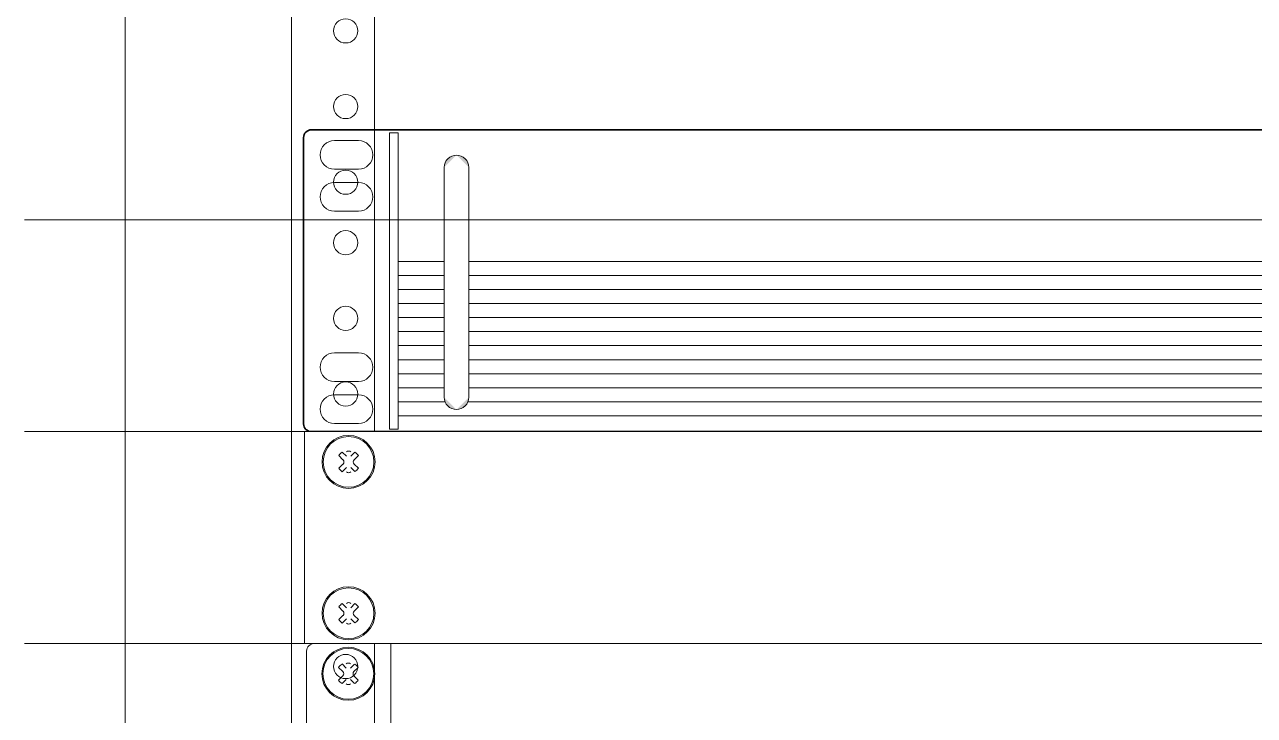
# Model space of a CAD drawing. Header units: millimetres. Extents: x -71336 to -33468, y -26189 to 22712.
# Drawn here: x -34597.8 to -34339.9, y -23207 to -23062 of the extents above; entities that cross this region are included whole.
import ezdxf

# ---------------------------------------------------------------- set-up
doc = ezdxf.new("R2010")
doc.units = ezdxf.units.MM
doc.set_wipeout_variables(frame=1)
doc.layers.add('PDF3_Geometry', color=7, linetype='Continuous')
doc.layers.add('PDF3_Solid Fills', color=7, linetype='Continuous')
doc.layers.add('SC - Equipment', color=7, linetype='Continuous', lineweight=13)
doc.layers.add('SC - Rack Layout - U-guides and centreline', color=5, linetype='Continuous', lineweight=13, plot=False)
doc.styles.add('ARIAL', font='arial.ttf')

# ---------------------------------------------------------------- blocks, each defined once
blk = doc.blocks.new('*U256')
at = {"layer": 'SC - Rack Layout - U-guides and centreline', "ltscale": 5}
blk.add_lwpolyline([(-300, 0), (300, 0)], dxfattribs=at)
blk = doc.blocks.new('*U257')
at = {"layer": 'SC - Rack Layout - U-guides and centreline', "color": 0, "linetype": 'ByBlock', "lineweight": -2, "transparency": 16777216}
for p in [(0, 400.05), (0, 355.6), (0, 311.15)]:
    blk.add_blockref('*U256', p, dxfattribs=at)
blk = doc.blocks.new('*U270')
at = {"layer": 'SC - Equipment'}
for p, q in [((-279.3873, 496.824), (-279.3873, 452.374)), ((-244.4623, 452.374), (-244.4623, 496.824)), ((-227.076, 496.824), (-227.076, 452.374)), ((-279.3873, 452.374), (-279.3873, 407.924)), ((-244.4623, 407.924), (-244.4623, 452.374)), ((-227.076, 452.374), (-227.076, 407.924)), ((-279.3873, 407.924), (-279.3873, 363.474)), ((-244.4623, 363.474), (-244.4623, 407.924)), ((-227.076, 407.924), (-227.076, 363.474)), ((-279.3873, 363.474), (-279.3873, 319.024)), ((-244.4623, 319.024), (-244.4623, 363.474)), ((-227.076, 363.474), (-227.076, 319.024))]:
    blk.add_line(p, q, dxfattribs=at)
for centre in [(-233.11485, 490.474), (-233.11485, 474.599), (-233.11485, 458.724), (-233.11485, 446.024), (-233.11485, 430.149), (-233.11485, 414.274), (-233.11485, 401.574), (-233.11485, 385.699), (-233.11485, 369.824), (-233.11485, 357.124)]:
    blk.add_circle(centre, 2.54, dxfattribs=at)
at = {"ltscale": 5, "style": 'ARIAL', "flags": 1}
blk.add_attdef('UNITS', (470.5, 46), '', height=9.73997, dxfattribs=at)
blk = doc.blocks.new('LG CVCA')
at = {"layer": 'PDF3_Solid Fills', "true_color": 0xffffff, "transparency": 33554559}
h = blk.add_hatch(color=7, dxfattribs=at)
h.paths.add_polyline_path([(-209.43, 4.64, 0.414229), (-206.85, 7.21)], flags=0)
h.paths.add_polyline_path([(-212, 7.21, 0.414122), (-209.43, 4.64)], flags=0)
h.paths.add_polyline_path([(-212, 7.21), (-212, 55.44)], flags=0)
h.paths.add_polyline_path([(-209.43, 58.01, 0.414229), (-212, 55.44)], flags=0)
h.paths.add_polyline_path([(-206.85, 55.44, 0.414335), (-209.43, 58.01)], flags=0)
at = {"layer": 'PDF3_Geometry', "lineweight": 35}
blk.add_lwpolyline([(241.5, 1.64, -0.41475), (239.86, 0), (-239.86, 0, -0.414753), (-241.5, 1.64), (-241.5, 61.68, -0.414378), (-239.86, 63.32), (239.86, 63.32, -0.414374), (241.5, 61.68)], format="xyb", close=True, dxfattribs=at)
at = {"layer": 'PDF3_Geometry', "lineweight": 18}
blk.add_lwpolyline([(-221.65, 0.52), (-223.5, 0.52), (-223.5, 62.7), (-221.65, 62.7)], close=True, dxfattribs=at)
for points in [[(-235.03, 61.06), (-229.97, 61.06, -0.414323), (-226.97, 58.06, -0.414323), (-229.97, 55.06), (-235.03, 55.06, -0.414323), (-238.03, 58.06, -0.414323)], [(-209.43, 4.64, -0.414122), (-212, 7.21), (-212, 55.44, -0.414229), (-209.43, 58.01, -0.414335), (-206.85, 55.44), (-206.85, 7.21, -0.414229)], [(-235.03, 52.26), (-229.97, 52.26, -0.414323), (-226.97, 49.26, -0.414323), (-229.97, 46.26), (-235.03, 46.26, -0.414323), (-238.03, 49.26, -0.414323)], [(-235.03, 16.52), (-229.97, 16.52, -0.414323), (-226.97, 13.52, -0.414323), (-229.97, 10.52), (-235.03, 10.52, -0.414323), (-238.03, 13.52, -0.414323)], [(-235.03, 7.72), (-229.97, 7.72, -0.414323), (-226.97, 4.72, -0.414323), (-229.97, 1.72), (-235.03, 1.72, -0.414323), (-238.03, 4.72, -0.414323)]]:
    blk.add_lwpolyline(points, format="xyb", close=True, dxfattribs=at)
for points in [[(-221.65, 35.7), (-212, 35.7)], [(-206.85, 35.7), (206.92, 35.7)], [(-221.65, 32.76), (-212, 32.76)], [(-206.85, 32.76), (206.92, 32.76)], [(-221.65, 29.81), (-212, 29.81)], [(-206.85, 29.81), (206.92, 29.81)], [(-221.65, 26.87), (-212, 26.87)], [(-206.85, 26.87), (206.92, 26.87)], [(-221.65, 23.92), (-212, 23.92)], [(-206.85, 23.92), (206.92, 23.92)], [(-221.65, 20.98), (-212, 20.98)], [(-206.85, 20.98), (206.92, 20.98)], [(-221.65, 18.04), (-212, 18.04)], [(-206.85, 18.04), (206.92, 18.04)], [(-221.65, 15.09), (-212, 15.09)], [(-206.85, 15.09), (206.92, 15.09)], [(-221.65, 12.15), (-212, 12.15)], [(-206.85, 12.15), (206.92, 12.15)], [(-221.65, 9.21), (-212, 9.21)], [(-206.85, 9.21), (206.92, 9.21)], [(-221.65, 6.26), (-211.82, 6.26)], [(-207.03, 6.26), (207.11, 6.26)], [(-221.65, 3.32), (221.5, 3.32)]]:
    blk.add_lwpolyline(points, dxfattribs=at)
blk = doc.blocks.new('1U BLANK PANEL - RACK LAYOUT')
blk.add_wipeout([(-241.3, 44.45), (241.3, 44.45), (241.3, 0), (-241.3, 0)])
at = {"layer": 'SC - Equipment'}
for p, q in [((-241.3, 0), (-241.3, 44.45)), ((-241.3, 44.45), (241.3, 44.45)), ((-233.23, 38.56), (-234.09, 39.42)), ((-232.49, 39.27), (-233.38, 40.16)), ((-230.74, 40.13), (-231.6, 39.27)), ((-230, 39.42), (-230.89, 38.56)), ((-233.23, 37.64), (-234.09, 36.78)), ((-232.49, 36.93), (-233.38, 36.04)), ((-230.74, 36.07), (-231.6, 36.93)), ((-230, 36.78), (-230.89, 37.64)), ((-232.49, 7.52), (-233.38, 8.41)), ((-230.74, 8.38), (-231.6, 7.52)), ((-233.23, 6.81), (-234.09, 7.67)), ((-233.23, 5.89), (-234.09, 5.03)), ((-232.49, 5.18), (-233.38, 4.29)), ((-230.74, 4.32), (-231.6, 5.18)), ((-230, 7.67), (-230.89, 6.81)), ((-230, 5.03), (-230.89, 5.89)), ((241.3, 0), (-241.3, 0)), ((-241.3, 0), (-241.3, 0))]:
    blk.add_line(p, q, dxfattribs=at)
for centre, major_axis, start_param, end_param in [((-232.06, 38.1), (5.56, 0), 0, 6.283185), ((-232.06, 38.1), (5.33, 0), 0, 6.283185), ((-232.06, 38.1), (2.44, 0), 2.143456, 2.563819), ((-232.06, 39.73), (0.635, 0), 0.785399, 2.356195), ((-232.06, 38.1), (2.44, 0), 0.57266, 0.993023), ((-232.06, 38.1), (2.44, 0), 3.719366, 4.139729), ((-233.66, 38.1), (0.635, 0), 5.497788, 7.068584), ((-230.43, 38.1), (0.635, 0), 2.356195, 3.926991), ((-232.06, 38.1), (2.44, 0), 5.290163, 5.710525), ((-232.06, 36.47), (0.635, 0), 3.926991, 5.497787), ((-232.06, 6.35), (5.56, 0), 0, 6.283185), ((-232.06, 6.35), (5.33, 0), 0, 6.283185), ((-232.06, 6.35), (2.44, 0), 2.143456, 2.563819), ((-232.06, 7.98), (0.635, 0), 0.785399, 2.356195), ((-232.06, 6.35), (2.44, 0), 0.57266, 0.993023), ((-233.66, 6.35), (0.635, 0), 5.497788, 7.068584), ((-230.43, 6.35), (0.635, 0), 2.356195, 3.926991), ((-232.06, 6.35), (2.44, 0), 3.719366, 4.139729), ((-232.06, 4.72), (0.635, 0), 3.926991, 5.497787), ((-232.06, 6.35), (2.44, 0), 5.290163, 5.710525)]:
    blk.add_ellipse(centre, major_axis=major_axis, ratio=1, start_param=start_param, end_param=end_param, dxfattribs=at)
blk = doc.blocks.new('*U281')
blk.add_blockref('1U BLANK PANEL - RACK LAYOUT', (0, -44.45))
blk = doc.blocks.new('1U RACK SHELF - RACK LAYOUT')
at = {"layer": 'SC - Equipment', "flags": 128}
blk.add_lwpolyline([(-239.7, 44.45, 0.414214), (-241.3, 42.85)], format="xyb", dxfattribs=at)
for points in [[(-223.64, 44.45), (-239.7, 44.45)], [(-223.69, 2), (-223.64, 44.45)], [(-241.3, 42.85), (-241.3, 1.59)], [(-233.73, 38.56), (-234.59, 39.42)], [(-232.99, 39.27), (-233.88, 40.16)], [(-231.24, 40.13), (-232.1, 39.27)], [(-230.5, 39.42), (-231.39, 38.56)], [(-233.73, 37.64), (-234.59, 36.78)], [(-232.99, 36.93), (-233.88, 36.04)], [(-231.24, 36.07), (-232.1, 36.93)], [(-230.5, 36.78), (-231.39, 37.64)]]:
    blk.add_lwpolyline(points, dxfattribs=at)
at = {"layer": 'SC - Equipment'}
for centre, major_axis, start_param, end_param in [((-232.56, 38.1), (5.56, 0), 0, 6.283185), ((-232.56, 38.1), (5.33, 0), 0, 6.283185), ((-232.56, 38.1), (2.44, 0), 2.143456, 2.563819), ((-232.56, 39.72), (0.635, 0), 0.785399, 2.356195), ((-232.56, 38.1), (2.44, 0), 0.57266, 0.993023), ((-232.56, 38.1), (2.44, 0), 3.719366, 4.139729), ((-234.16, 38.1), (0.635, 0), 5.497788, 7.068584), ((-230.93, 38.1), (0.635, 0), 2.356195, 3.926991), ((-232.56, 38.1), (2.44, 0), 5.290163, 5.710525), ((-232.56, 36.47), (0.635, 0), 3.926991, 5.497787)]:
    blk.add_ellipse(centre, major_axis=major_axis, ratio=1, start_param=start_param, end_param=end_param, dxfattribs=at)

msp = doc.modelspace()

# ---------------------------------------------------------------- block references
msp.add_blockref('LG CVCA', (-34297.756, -23147.44))
at = {"layer": 'SC - Equipment'}
msp.add_blockref('*U270', (-34297.305, -23553.84), dxfattribs=at)
at = {"layer": 'SC - Rack Layout - U-guides and centreline'}
msp.add_blockref('*U257', (-34297.756, -23503.04), dxfattribs=at)

# ---------------------------------------------------------------- next in the draw order: block references
msp.add_blockref('1U RACK SHELF - RACK LAYOUT', (-34297.305, -23236.338))

# ---------------------------------------------------------------- next in the draw order: block references
at = {"layer": 'SC - Equipment'}
msp.add_blockref('*U281', (-34297.756, -23147.44), dxfattribs=at)

doc.saveas('drawing.dxf')
